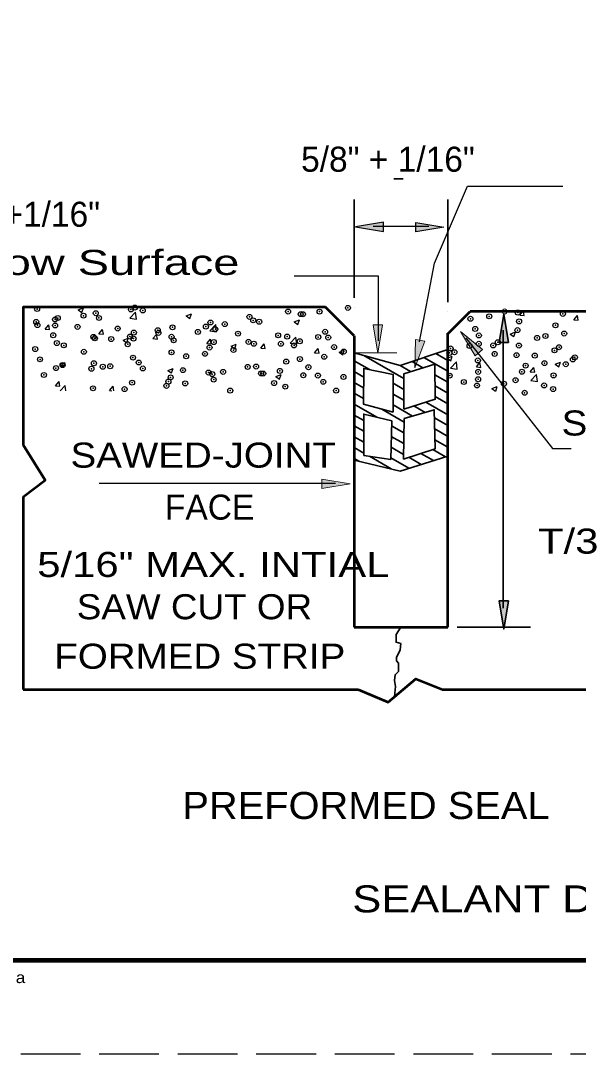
# Model space of a CAD drawing. Extents: x 36.4 to 71.7, y 0.7 to 22.7.
# Drawn here: x 39.94 to 42.9, y 0.74 to 6.24 of the extents above; entities that cross this region are included whole.
import ezdxf

# ---------------------------------------------------------------- set-up
doc = ezdxf.new("R2010")
doc.units = 0
doc.header["$LTSCALE"] = 0.053
doc.header["$PDMODE"] = 32
doc.header["$PDSIZE"] = 0.0265
doc.linetypes.add('LONG_DASHED', pattern=[7.5, 6, -1.5])
for name, color, linetype, lineweight in [('1', 7, 'Continuous', 25), ('3', 7, 'Continuous', 25), ('5', 7, 'Continuous', 13)]:
    doc.layers.add(name, color=color, linetype=linetype, lineweight=lineweight)

msp = doc.modelspace()

# ---------------------------------------------------------------- hatches: boundary and pattern name
at = {"layer": '1'}
for points in [[(41.86742, 5.12183), (41.86742, 5.17183), (41.71742, 5.14683), (41.71742, 5.14683)], [(42.03908, 5.12125), (42.03908, 5.17125), (42.18908, 5.14625), (42.18908, 5.14625)], [(42.5325, 4.53283), (42.4825, 4.53283), (42.5075, 4.68283), (42.5075, 4.68283)], [(42.5325, 3.15742), (42.4825, 3.15742), (42.5075, 3.00742), (42.5075, 3.00742)]]:
    msp.add_hatch(color=256, dxfattribs=at).paths.add_polyline_path(points)
at = {"layer": '3'}
for points in [[(41.86267, 4.626), (41.81267, 4.626), (41.83767, 4.476), (41.83767, 4.476)], [(42.35575, 4.46158), (42.39342, 4.49425), (42.27642, 4.59125), (42.27642, 4.59125)], [(42.08725, 4.53933), (42.03808, 4.54867), (42.0345, 4.39667), (42.0345, 4.39667)], [(41.53933, 3.80442), (41.53933, 3.75442), (41.68933, 3.77942), (41.68933, 3.77942)]]:
    msp.add_hatch(color=256, dxfattribs=at).paths.add_polyline_path(points)

# ---------------------------------------------------------------- linework, layer by layer
at = {"layer": '1', "lineweight": 35}
for p, q in [((41.71183, 4.76983), (41.71183, 5.29308)), ((42.20883, 4.74725), (42.20883, 5.29308)), ((42.46208, 4.69725), (42.36083, 4.69725)), ((42.50483, 3.11792), (42.50483, 4.59725)), ((41.76342, 4.46275), (41.97558, 4.34025)), ((42.14575, 4.47292), (42.20883, 4.4365)), ((41.71183, 4.43475), (41.79308, 4.38783)), ((41.956, 4.40925), (42.01175, 4.37708)), ((42.01925, 4.4305), (42.07692, 4.39717)), ((42.0825, 4.45167), (42.20883, 4.37875)), ((41.71183, 4.377), (41.76167, 4.34825)), ((42.14117, 4.36008), (42.20883, 4.321)), ((41.71183, 4.31925), (41.76108, 4.29083)), ((41.91817, 4.31558), (41.97558, 4.2825)), ((42.14175, 4.302), (42.20883, 4.26325)), ((41.71183, 4.26158), (41.76058, 4.23342)), ((41.91817, 4.25792), (41.97558, 4.22475)), ((42.14233, 4.24392), (42.20883, 4.20558)), ((41.71183, 4.20383), (41.83192, 4.1345)), ((41.91817, 4.20017), (42.02233, 4.14)), ((42.02833, 4.19425), (42.0885, 4.15958)), ((42.093, 4.21467), (42.20883, 4.14783)), ((41.71183, 4.14608), (41.76208, 4.11708)), ((41.85792, 4.17725), (41.97708, 4.10842)), ((42.13817, 4.13092), (42.20883, 4.09008)), ((41.71183, 4.08833), (41.76208, 4.05933)), ((41.91033, 4.08925), (41.97608, 4.05125)), ((42.13975, 4.07225), (42.20883, 4.03233)), ((41.71183, 4.03058), (41.76208, 4.00158)), ((41.90883, 4.03233), (41.97517, 3.994)), ((41.71183, 3.97292), (41.76208, 3.94383)), ((41.90733, 3.9755), (41.97425, 3.93692)), ((42.12967, 3.96258), (42.19725, 3.92358)), ((42.14125, 4.01358), (42.20883, 3.97458)), ((41.71183, 3.91517), (41.73975, 3.899)), ((41.792, 3.92658), (41.90875, 3.85917)), ((41.90583, 3.91858), (42.00267, 3.86267)), ((42.0015, 3.92108), (42.0675, 3.88292)), ((42.06558, 3.94183), (42.13242, 3.90325)), ((42.25883, 3.01792), (42.64883, 3.01792))]:
    msp.add_line(p, q, dxfattribs=at)
at = {"layer": '1'}
for p, q in [((42.10883, 5.14908), (41.81183, 5.14908)), ((40.24217, 4.70525), (40.27017, 4.716)), ((40.24217, 4.70525), (40.26208, 4.69183)), ((40.26208, 4.69183), (40.27017, 4.716)), ((40.51642, 4.66108), (40.5475, 4.69358)), ((40.552, 4.65558), (40.5475, 4.69358)), ((40.817, 4.67325), (40.84508, 4.68392)), ((40.83692, 4.65983), (40.84508, 4.68392)), ((42.59275, 4.67758), (42.60917, 4.69725)), ((42.59275, 4.67758), (42.61658, 4.67558)), ((42.61658, 4.67558), (42.61258, 4.69725)), ((42.87958, 4.65258), (42.89883, 4.6755)), ((42.89075, 4.69725), (42.89758, 4.69267)), ((42.89758, 4.69267), (42.89908, 4.69725)), ((42.9035, 4.65042), (42.89892, 4.6755)), ((40.06608, 4.60267), (40.08533, 4.62558)), ((40.09, 4.60058), (40.08542, 4.62558)), ((40.51642, 4.66108), (40.552, 4.65558)), ((40.817, 4.67325), (40.83692, 4.65983)), ((40.94325, 4.59492), (40.97442, 4.62733)), ((40.97883, 4.58933), (40.97442, 4.62733)), ((40.97883, 4.58933), (40.97442, 4.62733)), ((41.39183, 4.64117), (41.41983, 4.65192)), ((41.39183, 4.64117), (41.41175, 4.62775)), ((41.41175, 4.62775), (41.41992, 4.65192)), ((42.87958, 4.65258), (42.9035, 4.65042)), ((40.06608, 4.60267), (40.09, 4.60058)), ((40.353, 4.57758), (40.37225, 4.60058)), ((40.353, 4.57758), (40.37683, 4.5755)), ((40.37683, 4.5755), (40.37225, 4.60058)), ((40.63983, 4.5525), (40.65917, 4.57542)), ((40.66375, 4.55033), (40.65917, 4.57542)), ((40.94325, 4.59492), (40.97883, 4.58933)), ((42.54158, 4.57708), (42.56958, 4.58792)), ((42.54158, 4.57708), (42.56142, 4.56367)), ((42.56142, 4.56367), (42.56958, 4.58783)), ((40.48092, 4.54425), (40.50892, 4.55492)), ((40.48092, 4.54425), (40.50083, 4.53083)), ((40.50083, 4.53075), (40.50892, 4.55492)), ((40.63983, 4.5525), (40.66375, 4.55033)), ((40.92675, 4.52733), (40.94608, 4.55033)), ((40.92675, 4.52733), (40.95067, 4.52525)), ((40.95075, 4.52525), (40.94608, 4.55033)), ((41.05575, 4.51217), (41.08375, 4.52292)), ((41.05575, 4.51217), (41.07567, 4.49875)), ((41.07575, 4.49875), (41.08375, 4.52292)), ((41.21367, 4.50225), (41.233, 4.52525)), ((41.23758, 4.50017), (41.233, 4.52525)), ((41.37017, 4.52867), (41.40133, 4.56117)), ((41.37017, 4.52867), (41.40575, 4.52317)), ((41.40575, 4.52317), (41.40133, 4.56117)), ((41.21367, 4.50225), (41.23758, 4.50017)), ((41.50058, 4.47717), (41.51983, 4.50017)), ((41.50058, 4.47717), (41.5245, 4.47508)), ((41.5245, 4.47508), (41.51983, 4.50017)), ((41.63067, 4.48017), (41.65867, 4.49092)), ((41.63067, 4.48017), (41.6505, 4.46667)), ((41.6505, 4.46667), (41.65867, 4.49092)), ((42.21067, 4.45008), (42.2335, 4.45892)), ((42.22542, 4.43467), (42.2335, 4.45883)), ((40.14483, 4.41525), (40.17283, 4.42592)), ((40.14483, 4.41525), (40.16475, 4.40175)), ((40.16475, 4.40175), (40.17283, 4.42592)), ((42.21067, 4.44458), (42.22542, 4.43467)), ((42.224, 4.39625), (42.25508, 4.42875)), ((42.25958, 4.39075), (42.25508, 4.42875)), ((42.36133, 4.40192), (42.38058, 4.42483)), ((42.36133, 4.40192), (42.38517, 4.39975)), ((42.38517, 4.39975), (42.38058, 4.42483)), ((42.78033, 4.41608), (42.80833, 4.42683)), ((42.78033, 4.41608), (42.80025, 4.40258)), ((42.80025, 4.40258), (42.80842, 4.42683)), ((40.71975, 4.38317), (40.74775, 4.39392)), ((40.71975, 4.38317), (40.73958, 4.36975)), ((40.73958, 4.36975), (40.74775, 4.39392)), ((41.2945, 4.35117), (41.3225, 4.36192)), ((41.2945, 4.35117), (41.31442, 4.33767)), ((41.31442, 4.33767), (41.32258, 4.36192)), ((42.224, 4.39625), (42.2595, 4.39075)), ((42.64817, 4.37675), (42.66742, 4.39975)), ((42.64817, 4.37675), (42.67208, 4.37467)), ((42.65083, 4.33008), (42.68208, 4.36258)), ((42.67208, 4.37467), (42.6675, 4.39975)), ((42.68642, 4.32458), (42.68208, 4.3625)), ((40.12158, 4.30183), (40.14083, 4.32475)), ((40.12158, 4.30183), (40.14542, 4.29967)), ((40.14542, 4.29967), (40.14083, 4.32475)), ((40.14642, 4.27558), (40.17367, 4.30392)), ((40.177, 4.27558), (40.17367, 4.30392)), ((40.40842, 4.27667), (40.42775, 4.29967)), ((40.43217, 4.27558), (40.42775, 4.29967)), ((42.44425, 4.28708), (42.47225, 4.29783)), ((42.46417, 4.27358), (42.47225, 4.29783)), ((42.65083, 4.33008), (42.68642, 4.32458)), ((40.40842, 4.27667), (40.42175, 4.27558)), ((42.44425, 4.28708), (42.46408, 4.27358))]:
    msp.add_line(p, q, dxfattribs=at)
at = {"layer": '1', "lineweight": 53}
for p, q in [((41.71142, 4.56742), (41.55917, 4.71975)), ((42.2065, 4.57417), (42.32892, 4.69658)), ((43.99758, 4.69725), (42.32892, 4.69725)), ((41.71183, 4.56742), (41.71183, 3.01792)), ((42.20883, 3.01792), (42.20883, 4.57417)), ((42.21017, 4.57175), (42.21108, 4.57267)), ((39.95, 3.71025), (39.95, 2.6865)), ((41.71183, 3.01792), (42.20883, 3.01792)), ((39.95, 2.6865), (41.732, 2.6865))]:
    msp.add_line(p, q, dxfattribs=at)
at = {"layer": '1', "linetype": 'LONG_DASHED'}
msp.add_line((71.60442, 0.74442), (36.40442, 0.74442), dxfattribs=at)
at = {"layer": '1', "lineweight": 158}
msp.add_lwpolyline([(71.52108, 22.24442), (71.52108, 1.24442), (39.02108, 1.24442)], dxfattribs=at)
at = {"layer": '1'}
for points in [[(41.86742, 5.12183), (41.86742, 5.17183), (41.71742, 5.14683), (41.71742, 5.14683)], [(42.03908, 5.12125), (42.03908, 5.17125), (42.18908, 5.14625), (42.18908, 5.14625)]]:
    msp.add_lwpolyline(points, close=True, dxfattribs=at)
at = {"layer": '1', "lineweight": 53}
for points in [[(41.55917, 4.71983), (39.95, 4.71983), (39.95, 3.98725)], [(39.95, 3.71025), (40.06608, 3.79908), (39.95, 3.98725)], [(41.732, 2.6865), (41.89192, 2.61858), (42.03917, 2.74325), (42.18183, 2.6865), (43.99758, 2.6865)]]:
    msp.add_lwpolyline(points, dxfattribs=at)
at = {"layer": '1', "lineweight": 35}
for points in [[(42.5325, 4.53283), (42.4825, 4.53283), (42.5075, 4.68283), (42.5075, 4.68283)], [(41.97558, 4.17758), (42.14242, 4.23033), (42.14067, 4.41675), (41.97558, 4.36592)], [(41.91817, 4.16067), (41.91817, 4.36217), (41.76208, 4.39417), (41.76033, 4.20392)], [(41.76208, 3.93092), (41.90567, 3.91025), (41.911, 4.1155), (41.76208, 4.15125)], [(41.97375, 3.91208), (42.14242, 3.96667), (42.13708, 4.17392), (41.97742, 4.12675)], [(42.5325, 3.15742), (42.4825, 3.15742), (42.5075, 3.00742), (42.5075, 3.00742)]]:
    msp.add_lwpolyline(points, close=True, dxfattribs=at)
for points in [[(42.20883, 4.494), (41.95583, 4.40925), (41.71183, 4.477)], [(41.71183, 3.90558), (41.95583, 3.84808), (42.20883, 3.92717)], [(41.95883, 3.01792), (41.93375, 2.9785), (41.93375, 2.93742), (41.95942, 2.93025), (41.95542, 2.89625), (41.9365, 2.85658), (41.9365, 2.83825), (41.94733, 2.82542), (41.94733, 2.7815), (41.92842, 2.7645), (41.92575, 2.73333), (41.93108, 2.70217), (41.92642, 2.64775)]]:
    msp.add_lwpolyline(points, dxfattribs=at)
at = {"layer": '1'}
for p in [(40.54375, 4.71783), (40.02383, 4.71025), (40.13392, 4.66225), (40.27067, 4.67475), (40.33592, 4.68783), (40.353, 4.6625), (40.52325, 4.708), (40.58625, 4.7025), (41.154, 4.66842), (41.35942, 4.69658), (41.4265, 4.683), (41.43883, 4.68258), (41.52667, 4.69617), (41.67808, 4.71617), (42.42992, 4.67117), (42.58142, 4.69117), (42.822, 4.68425), (40.019, 4.64158), (40.02542, 4.62425), (40.11908, 4.65475), (40.11975, 4.62242), (40.239, 4.61525), (40.74417, 4.61283), (40.92225, 4.61658), (40.94625, 4.63842), (41.02242, 4.62983), (41.17392, 4.64975), (41.20558, 4.64258), (42.32975, 4.658), (42.58875, 4.64417), (42.78208, 4.62342), (40.10975, 4.5705), (40.32333, 4.5615), (40.33108, 4.55467), (40.4525, 4.60625), (40.51808, 4.56342), (40.53683, 4.5525), (40.53883, 4.58458), (40.66608, 4.59717), (40.66967, 4.58333), (40.73908, 4.5625), (40.87958, 4.58817), (40.97233, 4.60258), (41.09308, 4.57917), (41.30667, 4.57008), (41.3545, 4.56342), (41.52017, 4.56108), (41.55658, 4.589), (41.57292, 4.55833), (42.35542, 4.60417), (42.37467, 4.56958), (42.58, 4.59775), (42.68458, 4.55633), (42.72875, 4.56658), (42.82892, 4.57983), (40.01392, 4.497), (40.12908, 4.529), (40.16542, 4.51692), (40.418, 4.55025), (40.50575, 4.5225), (40.75042, 4.54342), (40.94142, 4.50525), (40.96392, 4.53442), (41.14908, 4.53525), (41.17742, 4.52542), (41.32125, 4.52525), (41.391, 4.51633), (41.42142, 4.53842), (41.6045, 4.50733), (42.22458, 4.50025), (42.32475, 4.51342), (42.37433, 4.525), (42.45133, 4.51625), (42.47617, 4.53333), (42.58783, 4.51592), (42.80133, 4.50692), (40.03917, 4.44242), (40.2725, 4.48242), (40.534, 4.4515), (40.73933, 4.47967), (40.81708, 4.45883), (40.91717, 4.472), (41.06867, 4.49192), (41.42233, 4.44392), (41.55175, 4.45592), (41.65567, 4.484), (42.21808, 4.47625), (42.24508, 4.48025), (42.45867, 4.47125), (42.57508, 4.46458), (42.67217, 4.46225), (42.77717, 4.49025), (42.87517, 4.44192), (42.88575, 4.45325), (40.12417, 4.39592), (40.15942, 4.41192), (40.31275, 4.3925), (40.32617, 4.4215), (40.373, 4.40292), (40.41292, 4.40558), (40.56442, 4.42558), (40.58642, 4.39383), (41.14425, 4.40208), (41.18908, 4.40392), (41.34967, 4.43025), (41.46767, 4.40058), (42.36975, 4.4365), (42.62358, 4.40892), (42.72375, 4.422), (42.83733, 4.41633), (40.06017, 4.35925), (40.73442, 4.3465), (40.8, 4.38483), (40.9365, 4.37208), (40.95575, 4.36392), (40.96342, 4.33425), (41.0135, 4.37583), (41.21608, 4.3675), (41.22708, 4.36675), (41.31617, 4.38058), (41.44058, 4.35775), (41.51817, 4.35617), (41.65408, 4.34875), (42.21942, 4.35567), (42.37075, 4.33625), (42.371, 4.37558), (42.60408, 4.37633), (42.77233, 4.35708), (40.32142, 4.28833), (40.48925, 4.28383), (40.52908, 4.31833), (40.71175, 4.30108), (40.7225, 4.32383), (40.81192, 4.31425), (41.28492, 4.31608), (41.34475, 4.29708), (41.54683, 4.32267), (42.29475, 4.32167), (42.36492, 4.30325), (42.50825, 4.31267), (42.57025, 4.3315), (42.72175, 4.30358), (42.77, 4.28425), (41.05167, 4.27608), (41.61508, 4.27608), (42.61842, 4.26425)]:
    msp.add_point(p, dxfattribs=at)
at = {"layer": '3', "lineweight": 35}
msp.add_line((41.97233, 5.402), (41.92167, 5.402), dxfattribs=at)
at = {"layer": '3', "lineweight": 13}
msp.add_line((41.71183, 4.477), (41.93792, 4.477), dxfattribs=at)
at = {"layer": '3'}
msp.add_line((41.61183, 3.7815), (40.35408, 3.7815), dxfattribs=at)
for points in [[(42.05858, 4.53558), (42.13883, 4.95325), (42.3145, 5.36325), (42.82092, 5.36325)], [(41.84042, 4.54125), (41.84042, 4.88558), (41.3925, 4.88558)], [(42.30575, 4.55667), (42.76667, 3.96717), (42.86667, 3.96717)]]:
    msp.add_lwpolyline(points, dxfattribs=at)
at = {"layer": '3', "lineweight": 13}
for points in [[(41.86267, 4.626), (41.81267, 4.626), (41.83767, 4.476), (41.83767, 4.476)], [(42.35575, 4.46158), (42.39342, 4.49425), (42.27642, 4.59125), (42.27642, 4.59125)], [(42.08725, 4.53933), (42.03808, 4.54867), (42.0345, 4.39667), (42.0345, 4.39667)], [(41.53933, 3.80442), (41.53933, 3.75442), (41.68933, 3.77942), (41.68933, 3.77942)]]:
    msp.add_lwpolyline(points, close=True, dxfattribs=at)
at = {"layer": '5', "lineweight": 25}
for p, q in [((41.71183, 5.14908), (41.71192, 5.14908)), ((41.71183, 4.71983), (41.71192, 4.71983)), ((42.20883, 4.69725), (42.20892, 4.69725))]:
    msp.add_line(p, q, dxfattribs=at)
at = {"layer": '5', "lineweight": 35}
for p, q in [((42.50483, 4.69725), (42.50492, 4.69725)), ((42.20883, 3.01792), (42.20892, 3.01792))]:
    msp.add_line(p, q, dxfattribs=at)
at = {"layer": '5'}
msp.add_point((42.51208, 4.69725), dxfattribs=at)

# ---------------------------------------------------------------- texts
at = {"layer": '1'}
for s, p in [('5/8" + 1/16"', (41.42858, 5.44058)), ('3/8"+1/16" ', (39.53342, 5.14775))]:
    msp.add_text(s, height=0.1333, dxfattribs=at).set_placement(p)
for s, height, width, p in [('SEE BEVEL', 0.1333, 1.15, (42.81508, 4.037)), ('5/16" MAX. INTIAL', 0.1333, 1.25, (40.02425, 3.28442)), ('SAW CUT OR', 0.1333, 1.1, (40.23475, 3.05942)), ('FORMED STRIP', 0.1333, 1.15, (40.11517, 2.79617)), ('P5A1G92-STDBOR a', 0.06, 1.15, (39.06908, 1.12342))]:
    msp.add_text(s, height=height, dxfattribs=dict(at, width=width)).set_placement(p)
at = {"layer": '3'}
for s, height, width, p in [('Below Surface', 0.1333, 1.4, (39.49108, 4.89142)), ('SAWED-JOINT', 0.1333, 1.15, (40.20158, 3.86617)), ('T/3', 0.1333, 1.25, (42.68925, 3.40858)), ('PREFORMED SEAL', 0.144, 1.1, (40.79692, 1.9965)), ('SEALANT DETAILS FOR CONTRACTION OR CONSTRUCTION JOINT (TYPE A JOINT)', 0.144, 1.2, (41.70125, 1.49958))]:
    msp.add_text(s, height=height, dxfattribs=dict(at, width=width)).set_placement(p)
msp.add_text('FACE', height=0.1333, dxfattribs=at).set_placement((40.70417, 3.58942))

doc.saveas('drawing.dxf')
